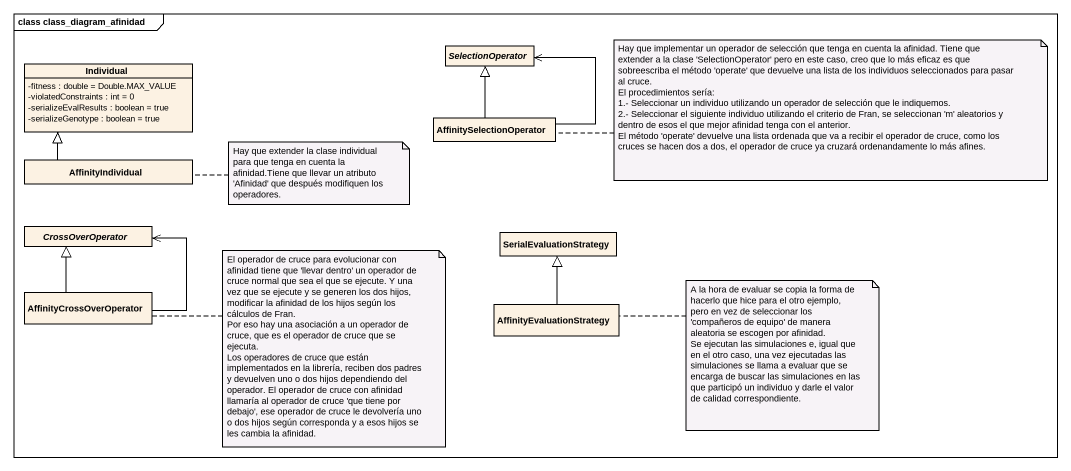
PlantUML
@startuml
mainframe class class_diagram_afinidad
hide circle
hide empty members
skinparam classAttributeIconSize 0
class Individual {
  -fitness : double = Double.MAX_VALUE
  -violatedConstraints : int = 0
  -serializeEvalResults : boolean = true
  -serializeGenotype : boolean = true
}
abstract class SelectionOperator
class AffinitySelectionOperator
class AffinityIndividual
abstract class CrossOverOperator
class SerialEvaluationStrategy
class AffinityCrossOverOperator
class AffinityEvaluationStrategy
AffinitySelectionOperator -up-|> SelectionOperator
AffinitySelectionOperator -up-> SelectionOperator
AffinityIndividual -up-|> Individual
AffinityCrossOverOperator -up-> CrossOverOperator
AffinityCrossOverOperator -up-|> CrossOverOperator
AffinityEvaluationStrategy -up-|> SerialEvaluationStrategy
note right of AffinitySelectionOperator
  Hay que implementar un operador de selección que tenga en cuenta la afinidad. Tiene que extender a la clase 'SelectionOperator' pero en este caso, creo que lo más eficaz es que sobreescriba el método 'operate' que devuelve una lista de los individuos seleccionados para pasar al cruce.
  El procedimientos sería:
  1.- Seleccionar un individuo utilizando un operador de selección que le indiquemos.
  2.- Seleccionar el siguiente individuo utilizando el criterio de Fran, se seleccionan 'm' aleatorios y dentro de esos el que mejor afinidad tenga con el anterior.
  El método 'operate' devuelve una lista ordenada que va a recibir el operador de cruce, como los cruces se hacen dos a dos, el operador de cruce ya cruzará ordenandamente lo más afines.
end note
note right of AffinityIndividual : Hay que extender la clase individual para que tenga en cuenta la afinidad.Tiene que llevar un atributo 'Afinidad' que después modifiquen los operadores.
note right of AffinityCrossOverOperator
  El operador de cruce para evolucionar con afinidad tiene que 'llevar dentro' un operador de cruce normal que sea el que se ejecute. Y una vez que se ejecute y se generen los dos hijos, modificar la afinidad de los hijos según los cálculos de Fran.
  Por eso hay una asociación a un operador de cruce, que es el operador de cruce que se ejecuta.
  Los operadores de cruce que están implementados en la librería, reciben dos padres y devuelven uno o dos hijos dependiendo del operador. El operador de cruce con afinidad llamaría al operador de cruce 'que tiene por debajo', ese operador de cruce le devolvería uno o dos hijos según corresponda y a esos hijos se les cambia la afinidad.
end note
note right of AffinityEvaluationStrategy
  A la hora de evaluar se copia la forma de hacerlo que hice para el otro ejemplo, pero en vez de seleccionar los 'compañeros de equipo' de manera aleatoria se escogen por afinidad.
  Se ejecutan las simulaciones e, igual que en el otro caso, una vez ejecutadas las simulaciones se llama a evaluar que se encarga de buscar las simulaciones en las que participó un individuo y darle el valor de calidad correspondiente.
end note
@enduml
